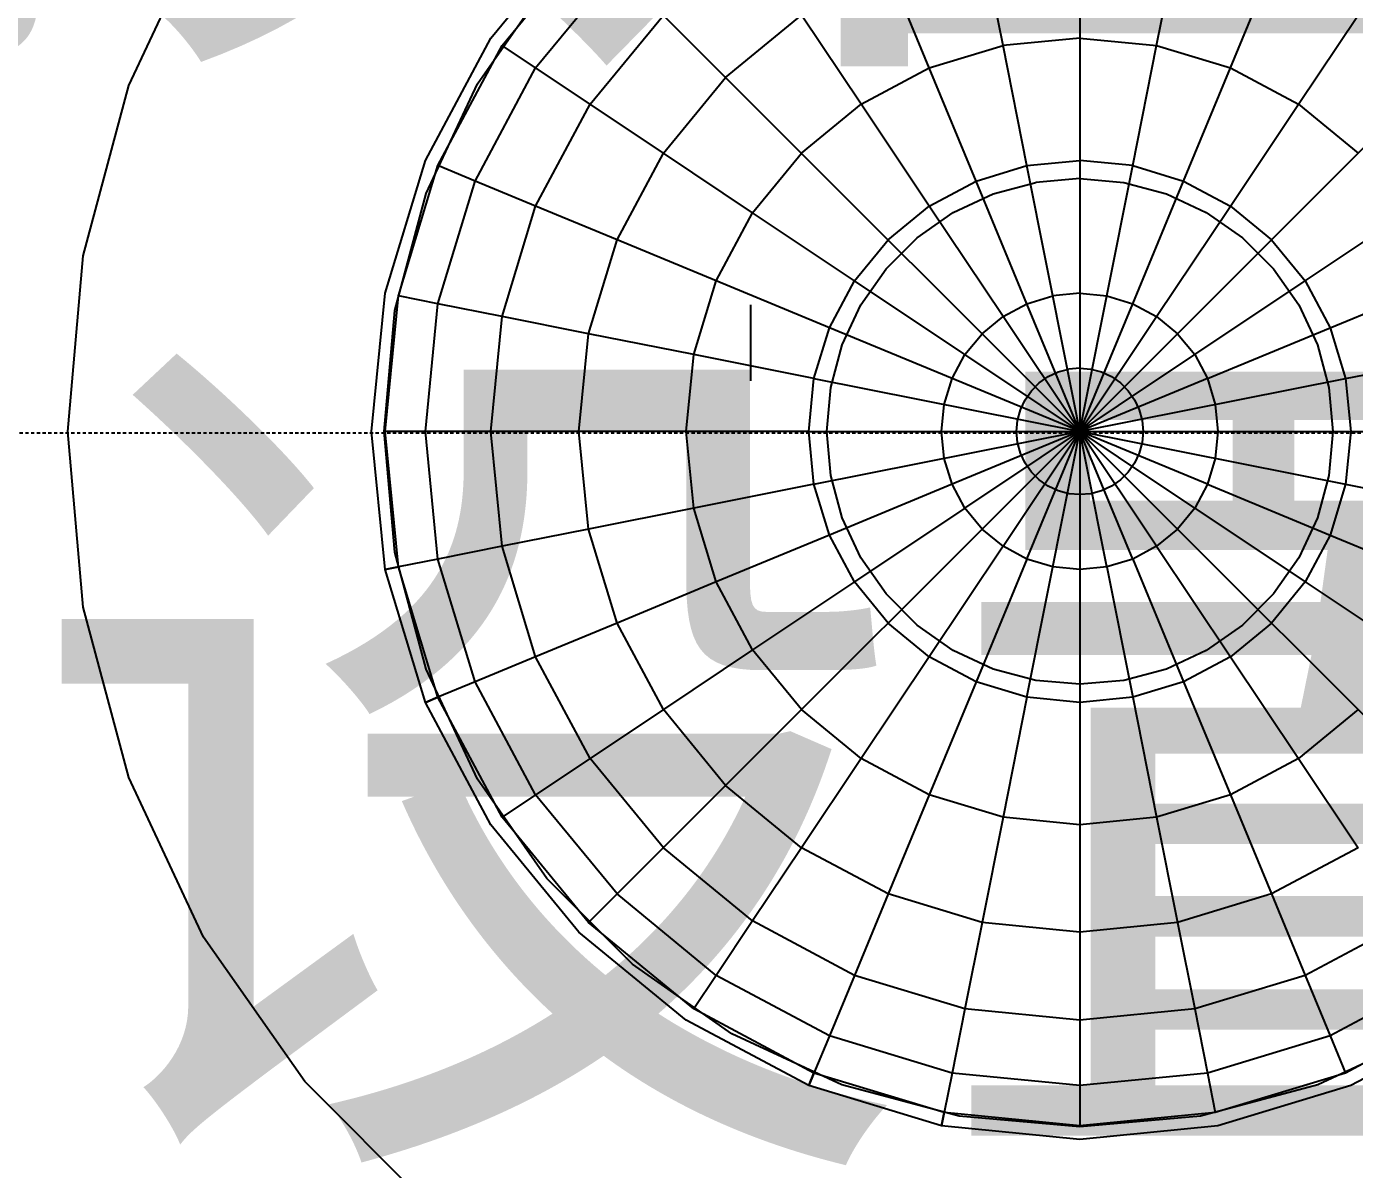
# Model space of a CAD drawing. Extents: x 11992 to 29481, y -6727 to 6811.
# Drawn here: x 14658 to 14710.5, y 3801.4 to 3846.6 of the extents above; entities that cross this region are included whole.
import ezdxf

# ---------------------------------------------------------------- set-up
doc = ezdxf.new("R2010")
doc.units = 0
doc.header["$MEASUREMENT"] = 0
doc.linetypes.add('DASHED', pattern=[19.05, 12.7, -6.35])
doc.layers.get('0').update_dxf_attribs({"color": 8, "linetype": 'CONTINUOUS'})
for name, color, linetype in [('DQ-BEAM-DASH', 8, 'DASHED'), ('zoylight 0装饰灯', 6, 'CONTINUOUS'), ('zoylight 5回路', 4, 'CONTINUOUS')]:
    doc.layers.add(name, color=color, linetype=linetype)
doc.styles.get("Standard").update_dxf_attribs({"font": 'arial.ttf'})

# ---------------------------------------------------------------- blocks, each defined once
blk = doc.blocks.new('MB-B')
at = {"layer": 'DQ-BEAM-DASH', "ltscale": 0.01}
blk.add_line((-15700, 8200), (-11400, 8200), dxfattribs=at)

msp = doc.modelspace()

# ---------------------------------------------------------------- linework, layer by layer
for p, q in [((14662.031, 3844.279, -98.926), (14664.978, 3850.598, -98.926)), ((14662.031, 3844.279, -81.926), (14664.978, 3850.598, -81.926)), ((14676.336, 3846.154, -1612.927), (14679.819, 3850.397, -1612.927)), ((14699.617, 3850.397, -1593.128), (14699.617, 3836.061, -1585.465)), ((14676.784, 3845.856, -1607.465), (14680.199, 3850.017, -1607.465)), ((14676.784, 3845.856, -1618.39), (14680.199, 3850.017, -1618.39)), ((14703.48, 3826.736, -1585.465), (14680.199, 3850.017, -1607.465)), ((14696.583, 3845.856, -1589.646), (14695.755, 3850.017, -1593.128)), ((14702.652, 3845.856, -1589.646), (14703.48, 3850.017, -1593.128)), ((14703.48, 3834.461, -1585.465), (14719.036, 3850.017, -1607.465)), ((14678.108, 3844.97, -1602.212), (14681.325, 3848.891, -1602.212)), ((14693.665, 3844.97, -1589.646), (14692.04, 3848.891, -1593.128)), ((14705.57, 3844.97, -1589.646), (14707.194, 3848.891, -1593.128)), ((14675.803, 3844.348, -260.926), (14678.552, 3848.275, -260.926)), ((14675.803, 3844.348, -98.926), (14678.552, 3848.275, -98.926)), ((14680.26, 3843.533, -1597.371), (14683.155, 3847.061, -1597.371)), ((14685.617, 3844.599, -1593.128), (14688.618, 3847.061, -1593.128)), ((14690.975, 3843.533, -1589.646), (14688.618, 3847.061, -1593.128)), ((14708.26, 3843.533, -1589.646), (14710.617, 3847.061, -1593.128)), ((14673.749, 3841.314, -1612.927), (14676.336, 3846.154, -1612.927)), ((14699.617, 3846.154, -1589.646), (14696.583, 3845.856, -1589.646)), ((14699.617, 3846.154, -1589.646), (14702.652, 3845.856, -1589.646)), ((14674.246, 3841.108, -1618.39), (14676.784, 3845.856, -1618.39)), ((14674.246, 3841.108, -1607.465), (14676.784, 3845.856, -1607.465)), ((14678.108, 3844.97, -1602.212), (14676.784, 3845.856, -1607.465)), ((14676.784, 3845.856, -1607.465), (14676.784, 3845.856, -1618.39)), ((14693.665, 3844.97, -1589.646), (14696.583, 3845.856, -1589.646)), ((14697.527, 3841.108, -1587.058), (14696.583, 3845.856, -1589.646)), ((14701.708, 3841.108, -1587.058), (14702.652, 3845.856, -1589.646)), ((14702.652, 3845.856, -1589.646), (14705.57, 3844.97, -1589.646)), ((14675.718, 3840.498, -1602.212), (14678.108, 3844.97, -1602.212)), ((14680.26, 3843.533, -1597.371), (14678.108, 3844.97, -1602.212)), ((14683.155, 3841.598, -1593.128), (14685.617, 3844.599, -1593.128)), ((14690.975, 3843.533, -1589.646), (14693.665, 3844.97, -1589.646)), ((14695.517, 3840.498, -1587.058), (14693.665, 3844.97, -1589.646)), ((14703.718, 3840.498, -1587.058), (14705.57, 3844.97, -1589.646)), ((14705.57, 3844.97, -1589.646), (14708.26, 3843.533, -1589.646)), ((14660.226, 3837.544, -98.926), (14662.031, 3844.279, -98.926)), ((14660.226, 3837.544, -81.926), (14662.031, 3844.279, -81.926)), ((14662.031, 3844.279, -98.926), (14662.031, 3844.279, -81.926)), ((14673.777, 3840.004, -260.926), (14675.803, 3844.348, -260.926)), ((14673.777, 3840.004, -98.926), (14675.803, 3844.348, -98.926)), ((14675.803, 3844.348, -260.926), (14675.803, 3844.348, -98.926)), ((14678.108, 3839.508, -1597.371), (14680.26, 3843.533, -1597.371)), ((14683.155, 3841.598, -1593.128), (14680.26, 3843.533, -1597.371)), ((14688.618, 3841.598, -1589.646), (14690.975, 3843.533, -1589.646)), ((14693.665, 3839.508, -1587.058), (14690.975, 3843.533, -1589.646)), ((14705.57, 3839.508, -1587.058), (14708.26, 3843.533, -1589.646)), ((14708.26, 3843.533, -1589.646), (14710.617, 3841.598, -1589.646)), ((14681.325, 3838.176, -1593.128), (14683.155, 3841.598, -1593.128)), ((14686.683, 3839.241, -1589.646), (14683.155, 3841.598, -1593.128)), ((14686.683, 3839.241, -1589.646), (14688.618, 3841.598, -1589.646)), ((14672.155, 3836.061, -1612.927), (14673.749, 3841.314, -1612.927)), ((14672.683, 3835.956, -1607.465), (14674.246, 3841.108, -1607.465)), ((14672.683, 3835.956, -1618.39), (14674.246, 3841.108, -1618.39)), ((14675.718, 3840.498, -1602.212), (14674.246, 3841.108, -1607.465)), ((14674.246, 3841.108, -1607.465), (14674.246, 3841.108, -1618.39)), ((14695.517, 3840.498, -1587.058), (14697.527, 3841.108, -1587.058)), ((14697.527, 3841.108, -1587.058), (14699.617, 3841.314, -1587.058)), ((14700.683, 3825.241, -1585.465), (14697.527, 3841.108, -1587.058)), ((14701.708, 3841.108, -1587.058), (14699.617, 3841.314, -1587.058)), ((14700.683, 3835.956, -1585.465), (14701.708, 3841.108, -1587.058)), ((14701.708, 3841.108, -1587.058), (14703.718, 3840.498, -1587.058)), ((14674.246, 3835.645, -1602.212), (14675.718, 3840.498, -1602.212)), ((14678.108, 3839.508, -1597.371), (14675.718, 3840.498, -1602.212)), ((14693.665, 3839.508, -1587.058), (14695.517, 3840.498, -1587.058)), ((14697.527, 3835.645, -1585.465), (14695.517, 3840.498, -1587.058)), ((14696.198, 3839.995, -292.926), (14697.882, 3840.446, -292.926)), ((14696.198, 3839.995, -260.926), (14697.882, 3840.446, -260.926)), ((14699.618, 3840.598, -292.926), (14697.882, 3840.446, -292.926)), ((14699.618, 3840.598, -260.926), (14697.882, 3840.446, -260.926)), ((14697.882, 3840.446, -292.926), (14697.882, 3840.446, -260.926)), ((14699.618, 3840.598, -292.926), (14701.355, 3840.446, -292.926)), ((14699.618, 3840.598, -260.926), (14701.355, 3840.446, -260.926)), ((14699.618, 3840.598, -292.926), (14699.618, 3840.598, -260.926)), ((14701.355, 3840.446, -292.926), (14701.355, 3840.446, -260.926)), ((14701.355, 3840.446, -292.926), (14703.039, 3839.995, -292.926)), ((14701.355, 3840.446, -260.926), (14703.039, 3839.995, -260.926)), ((14701.708, 3835.645, -1585.465), (14703.718, 3840.498, -1587.058)), ((14703.718, 3840.498, -1587.058), (14705.57, 3839.508, -1587.058)), ((14672.536, 3835.374, -260.926), (14673.777, 3840.004, -260.926)), ((14672.536, 3835.374, -98.926), (14673.777, 3840.004, -98.926)), ((14673.777, 3840.004, -260.926), (14673.777, 3840.004, -98.926)), ((14694.618, 3839.258, -292.926), (14696.198, 3839.995, -292.926)), ((14694.618, 3839.258, -260.926), (14696.198, 3839.995, -260.926)), ((14696.198, 3839.995, -292.926), (14696.198, 3839.995, -260.926)), ((14703.039, 3839.995, -292.926), (14703.039, 3839.995, -260.926)), ((14703.039, 3839.995, -292.926), (14704.618, 3839.258, -292.926)), ((14703.039, 3839.995, -260.926), (14704.618, 3839.258, -260.926)), ((14676.784, 3835.14, -1597.371), (14678.108, 3839.508, -1597.371)), ((14681.325, 3838.176, -1593.128), (14678.108, 3839.508, -1597.371)), ((14692.04, 3838.176, -1587.058), (14693.665, 3839.508, -1587.058)), ((14696.583, 3835.14, -1585.465), (14693.665, 3839.508, -1587.058)), ((14702.652, 3835.14, -1585.465), (14705.57, 3839.508, -1587.058)), ((14705.57, 3839.508, -1587.058), (14707.194, 3838.176, -1587.058)), ((14685.246, 3836.551, -1589.646), (14686.683, 3839.241, -1589.646)), ((14690.708, 3836.551, -1587.058), (14686.683, 3839.241, -1589.646)), ((14693.191, 3838.259, -292.926), (14694.618, 3839.258, -292.926)), ((14693.191, 3838.259, -260.926), (14694.618, 3839.258, -260.926)), ((14694.618, 3839.258, -292.926), (14694.618, 3839.258, -260.926)), ((14704.618, 3839.258, -292.926), (14704.618, 3839.258, -260.926)), ((14704.618, 3839.258, -292.926), (14706.046, 3838.259, -292.926)), ((14704.618, 3839.258, -260.926), (14706.046, 3838.259, -260.926)), ((14708.527, 3836.551, -1587.058), (14712.552, 3839.241, -1589.646)), ((14691.958, 3837.026, -292.926), (14693.191, 3838.259, -292.926)), ((14691.958, 3837.026, -260.926), (14693.191, 3838.259, -260.926)), ((14693.191, 3838.259, -292.926), (14693.191, 3838.259, -260.926)), ((14706.046, 3838.259, -292.926), (14706.046, 3838.259, -260.926)), ((14706.046, 3838.259, -292.926), (14707.279, 3837.026, -292.926)), ((14706.046, 3838.259, -260.926), (14707.279, 3837.026, -260.926)), ((14680.199, 3834.461, -1593.128), (14681.325, 3838.176, -1593.128)), ((14685.246, 3836.551, -1589.646), (14681.325, 3838.176, -1593.128)), ((14690.708, 3836.551, -1587.058), (14692.04, 3838.176, -1587.058)), ((14707.194, 3838.176, -1587.058), (14708.527, 3836.551, -1587.058)), ((14659.618, 3830.598, -98.926), (14660.226, 3837.544, -98.926)), ((14659.618, 3830.598, -81.926), (14660.226, 3837.544, -81.926)), ((14660.226, 3837.544, -98.926), (14660.226, 3837.544, -81.926)), ((14690.958, 3835.598, -292.926), (14691.958, 3837.026, -292.926)), ((14690.958, 3835.598, -260.926), (14691.958, 3837.026, -260.926)), ((14691.958, 3837.026, -292.926), (14691.958, 3837.026, -260.926)), ((14707.279, 3837.026, -292.926), (14707.279, 3837.026, -260.926)), ((14707.279, 3837.026, -292.926), (14708.279, 3835.598, -292.926)), ((14707.279, 3837.026, -260.926), (14708.279, 3835.598, -260.926)), ((14684.361, 3833.633, -1589.646), (14685.246, 3836.551, -1589.646)), ((14689.718, 3834.699, -1587.058), (14685.246, 3836.551, -1589.646)), ((14689.718, 3834.699, -1587.058), (14690.708, 3836.551, -1587.058)), ((14695.076, 3833.633, -1585.465), (14690.708, 3836.551, -1587.058)), ((14704.159, 3833.633, -1585.465), (14708.527, 3836.551, -1587.058)), ((14708.527, 3836.551, -1587.058), (14709.517, 3834.699, -1587.058)), ((14709.517, 3834.699, -1587.058), (14713.989, 3836.551, -1589.646)), ((14671.618, 3830.599, -1612.927), (14672.155, 3836.061, -1612.927)), ((14672.155, 3830.599, -1618.39), (14672.683, 3835.956, -1618.39)), ((14672.155, 3830.599, -1607.465), (14672.683, 3835.956, -1607.465)), ((14674.246, 3835.645, -1602.212), (14672.683, 3835.956, -1607.465)), ((14672.683, 3835.956, -1607.465), (14672.683, 3835.956, -1618.39)), ((14673.749, 3830.599, -1602.212), (14674.246, 3835.645, -1602.212)), ((14676.784, 3835.14, -1597.371), (14674.246, 3835.645, -1602.212)), ((14696.583, 3835.14, -1585.465), (14697.527, 3835.645, -1585.465)), ((14697.527, 3835.645, -1585.465), (14698.552, 3835.956, -1585.465)), ((14697.527, 3820.09, -1587.058), (14700.683, 3835.956, -1585.465)), ((14697.527, 3825.552, -1585.465), (14701.708, 3835.645, -1585.465)), ((14701.708, 3825.552, -1585.465), (14697.527, 3835.645, -1585.465)), ((14699.617, 3836.061, -1585.465), (14698.552, 3835.956, -1585.465)), ((14699.617, 3836.061, -1585.465), (14700.683, 3835.956, -1585.465)), ((14699.617, 3836.061, -1585.465), (14699.617, 3803.137, -1607.465)), ((14700.683, 3835.956, -1585.465), (14701.708, 3835.645, -1585.465)), ((14701.708, 3835.645, -1585.465), (14702.652, 3835.14, -1585.465)), ((14672.118, 3830.598, -260.926), (14672.536, 3835.374, -260.926)), ((14672.118, 3830.598, -98.926), (14672.536, 3835.374, -98.926)), ((14672.536, 3835.374, -260.926), (14672.536, 3835.374, -98.926)), ((14676.336, 3830.599, -1597.371), (14676.784, 3835.14, -1597.371)), ((14680.199, 3834.461, -1593.128), (14676.784, 3835.14, -1597.371)), ((14686.618, 3832.598, -1504.927), (14686.618, 3835.598, -1504.927)), ((14686.618, 3832.598, -404.926), (14686.618, 3835.598, -404.926)), ((14686.618, 3835.598, -1504.927), (14686.618, 3835.598, -404.926)), ((14690.221, 3834.018, -292.926), (14690.958, 3835.598, -292.926)), ((14690.221, 3834.018, -260.926), (14690.958, 3835.598, -260.926)), ((14690.958, 3835.598, -292.926), (14690.958, 3835.598, -260.926)), ((14695.755, 3834.461, -1585.465), (14696.583, 3835.14, -1585.465)), ((14696.583, 3826.057, -1585.465), (14702.652, 3835.14, -1585.465)), ((14702.652, 3826.057, -1585.465), (14696.583, 3835.14, -1585.465)), ((14702.652, 3835.14, -1585.465), (14703.48, 3834.461, -1585.465)), ((14708.279, 3835.598, -292.926), (14708.279, 3835.598, -260.926)), ((14708.279, 3835.598, -292.926), (14709.015, 3834.018, -292.926)), ((14708.279, 3835.598, -260.926), (14709.015, 3834.018, -260.926)), ((14689.108, 3832.689, -1587.058), (14689.718, 3834.699, -1587.058)), ((14694.571, 3832.689, -1585.465), (14689.718, 3834.699, -1587.058)), ((14704.664, 3832.689, -1585.465), (14709.517, 3834.699, -1587.058)), ((14709.517, 3834.699, -1587.058), (14710.126, 3832.689, -1587.058)), ((14679.819, 3830.599, -1593.128), (14680.199, 3834.461, -1593.128)), ((14703.48, 3834.461, -1585.465), (14680.199, 3811.18, -1607.465)), ((14684.361, 3833.633, -1589.646), (14680.199, 3834.461, -1593.128)), ((14695.076, 3833.633, -1585.465), (14695.755, 3834.461, -1585.465)), ((14703.48, 3834.461, -1585.465), (14704.159, 3833.633, -1585.465)), ((14684.062, 3830.599, -1589.646), (14684.361, 3833.633, -1589.646)), ((14689.108, 3832.689, -1587.058), (14684.361, 3833.633, -1589.646)), ((14689.77, 3832.335, -292.926), (14690.221, 3834.018, -292.926)), ((14689.77, 3832.335, -260.926), (14690.221, 3834.018, -260.926)), ((14690.221, 3834.018, -292.926), (14690.221, 3834.018, -260.926)), ((14694.571, 3832.689, -1585.465), (14695.076, 3833.633, -1585.465)), ((14695.076, 3827.564, -1585.465), (14704.159, 3833.633, -1585.465)), ((14704.159, 3827.564, -1585.465), (14695.076, 3833.633, -1585.465)), ((14704.159, 3833.633, -1585.465), (14704.664, 3832.689, -1585.465)), ((14709.015, 3834.018, -292.926), (14709.015, 3834.018, -260.926)), ((14709.015, 3834.018, -292.926), (14709.466, 3832.335, -292.926)), ((14709.015, 3834.018, -260.926), (14709.466, 3832.335, -260.926)), ((14710.126, 3832.689, -1587.058), (14714.874, 3833.633, -1589.646)), ((14698.763, 3832.948, -424.926), (14699.184, 3833.06, -424.926)), ((14698.763, 3832.948, -292.926), (14699.184, 3833.06, -292.926)), ((14698.763, 3832.948, -1584.927), (14699.184, 3833.06, -1584.927)), ((14698.763, 3832.948, -1482.927), (14699.184, 3833.06, -1482.927)), ((14699.618, 3833.098, -424.926), (14699.184, 3833.06, -424.926)), ((14699.618, 3833.098, -292.926), (14699.184, 3833.06, -292.926)), ((14699.618, 3833.098, -1584.927), (14699.184, 3833.06, -1584.927)), ((14699.618, 3833.098, -1482.927), (14699.184, 3833.06, -1482.927)), ((14699.184, 3833.06, -424.926), (14699.184, 3833.06, -292.926)), ((14699.184, 3833.06, -1584.927), (14699.184, 3833.06, -1482.927)), ((14699.618, 3833.098, -424.926), (14700.052, 3833.06, -424.926)), ((14699.618, 3833.098, -292.926), (14700.052, 3833.06, -292.926)), ((14699.618, 3833.098, -424.926), (14699.618, 3833.098, -292.926)), ((14699.618, 3833.098, -1584.927), (14700.052, 3833.06, -1584.927)), ((14699.618, 3833.098, -1482.927), (14700.052, 3833.06, -1482.927)), ((14699.618, 3833.098, -1584.927), (14699.618, 3833.098, -1482.927)), ((14700.052, 3833.06, -424.926), (14700.052, 3833.06, -292.926)), ((14700.052, 3833.06, -424.926), (14700.473, 3832.948, -424.926)), ((14700.052, 3833.06, -292.926), (14700.473, 3832.948, -292.926)), ((14700.052, 3833.06, -1584.927), (14700.052, 3833.06, -1482.927)), ((14700.052, 3833.06, -1584.927), (14700.473, 3832.948, -1584.927)), ((14700.052, 3833.06, -1482.927), (14700.473, 3832.948, -1482.927)), ((14686.618, 3832.598, -1504.927), (14686.618, 3832.598, -404.926)), ((14688.902, 3830.599, -1587.058), (14689.108, 3832.689, -1587.058)), ((14689.108, 3828.508, -1587.058), (14710.126, 3832.689, -1587.058)), ((14689.108, 3832.689, -1587.058), (14710.126, 3828.508, -1587.058)), ((14694.26, 3831.664, -1585.465), (14694.571, 3832.689, -1585.465)), ((14704.664, 3832.689, -1585.465), (14694.571, 3828.508, -1585.465)), ((14704.664, 3828.508, -1585.465), (14694.571, 3832.689, -1585.465)), ((14697.703, 3832.205, -424.926), (14698.011, 3832.513, -424.926)), ((14697.703, 3832.205, -292.926), (14698.011, 3832.513, -292.926)), ((14697.703, 3832.205, -1584.927), (14698.011, 3832.513, -1584.927)), ((14697.703, 3832.205, -1482.927), (14698.011, 3832.513, -1482.927)), ((14698.011, 3832.513, -424.926), (14698.369, 3832.763, -424.926)), ((14698.011, 3832.513, -292.926), (14698.369, 3832.763, -292.926)), ((14698.011, 3832.513, -1584.927), (14698.369, 3832.763, -1584.927)), ((14698.011, 3832.513, -1482.927), (14698.369, 3832.763, -1482.927)), ((14698.011, 3832.513, -424.926), (14698.011, 3832.513, -292.926)), ((14698.011, 3832.513, -1584.927), (14698.011, 3832.513, -1482.927)), ((14698.369, 3832.763, -424.926), (14698.763, 3832.948, -424.926)), ((14698.369, 3832.763, -292.926), (14698.763, 3832.948, -292.926)), ((14698.369, 3832.763, -1584.927), (14698.763, 3832.948, -1584.927)), ((14698.369, 3832.763, -1482.927), (14698.763, 3832.948, -1482.927)), ((14698.369, 3832.763, -424.926), (14698.369, 3832.763, -292.926)), ((14698.369, 3832.763, -1584.927), (14698.369, 3832.763, -1482.927)), ((14698.763, 3832.948, -424.926), (14698.763, 3832.948, -292.926)), ((14698.763, 3832.948, -1584.927), (14698.763, 3832.948, -1482.927)), ((14700.473, 3832.948, -424.926), (14700.473, 3832.948, -292.926)), ((14700.473, 3832.948, -424.926), (14700.868, 3832.763, -424.926)), ((14700.473, 3832.948, -292.926), (14700.868, 3832.763, -292.926)), ((14700.473, 3832.948, -1584.927), (14700.473, 3832.948, -1482.927)), ((14700.473, 3832.948, -1584.927), (14700.868, 3832.763, -1584.927)), ((14700.473, 3832.948, -1482.927), (14700.868, 3832.763, -1482.927)), ((14700.868, 3832.763, -424.926), (14700.868, 3832.763, -292.926)), ((14700.868, 3832.763, -424.926), (14701.225, 3832.513, -424.926)), ((14700.868, 3832.763, -292.926), (14701.225, 3832.513, -292.926)), ((14700.868, 3832.763, -1584.927), (14700.868, 3832.763, -1482.927)), ((14700.868, 3832.763, -1584.927), (14701.225, 3832.513, -1584.927)), ((14700.868, 3832.763, -1482.927), (14701.225, 3832.513, -1482.927)), ((14701.225, 3832.513, -424.926), (14701.225, 3832.513, -292.926)), ((14701.225, 3832.513, -424.926), (14701.533, 3832.205, -424.926)), ((14701.225, 3832.513, -292.926), (14701.533, 3832.205, -292.926)), ((14701.225, 3832.513, -1584.927), (14701.225, 3832.513, -1482.927)), ((14701.225, 3832.513, -1584.927), (14701.533, 3832.205, -1584.927)), ((14701.225, 3832.513, -1482.927), (14701.533, 3832.205, -1482.927)), ((14704.664, 3832.689, -1585.465), (14704.975, 3831.664, -1585.465)), ((14710.126, 3832.689, -1587.058), (14710.332, 3830.599, -1587.058)), ((14689.618, 3830.598, -292.926), (14689.77, 3832.335, -292.926)), ((14689.618, 3830.598, -260.926), (14689.77, 3832.335, -260.926)), ((14689.77, 3832.335, -292.926), (14689.77, 3832.335, -260.926)), ((14697.454, 3831.848, -424.926), (14697.703, 3832.205, -424.926)), ((14697.454, 3831.848, -292.926), (14697.703, 3832.205, -292.926)), ((14697.454, 3831.848, -1584.927), (14697.703, 3832.205, -1584.927)), ((14697.454, 3831.848, -1482.927), (14697.703, 3832.205, -1482.927)), ((14697.703, 3832.205, -424.926), (14697.703, 3832.205, -292.926)), ((14697.703, 3832.205, -1584.927), (14697.703, 3832.205, -1482.927)), ((14701.533, 3832.205, -424.926), (14701.533, 3832.205, -292.926)), ((14701.533, 3832.205, -424.926), (14701.783, 3831.848, -424.926)), ((14701.533, 3832.205, -292.926), (14701.783, 3831.848, -292.926)), ((14701.533, 3832.205, -1584.927), (14701.533, 3832.205, -1482.927)), ((14701.533, 3832.205, -1584.927), (14701.783, 3831.848, -1584.927)), ((14701.533, 3832.205, -1482.927), (14701.783, 3831.848, -1482.927)), ((14709.466, 3832.335, -292.926), (14709.466, 3832.335, -260.926)), ((14709.466, 3832.335, -292.926), (14709.619, 3830.598, -292.926)), ((14709.466, 3832.335, -260.926), (14709.619, 3830.598, -260.926)), ((14694.155, 3830.599, -1585.465), (14694.26, 3831.664, -1585.465)), ((14697.156, 3831.032, -424.926), (14697.269, 3831.453, -424.926)), ((14697.156, 3831.032, -292.926), (14697.269, 3831.453, -292.926)), ((14697.156, 3831.032, -1584.927), (14697.269, 3831.453, -1584.927)), ((14697.156, 3831.032, -1482.927), (14697.269, 3831.453, -1482.927)), ((14697.269, 3831.453, -424.926), (14697.454, 3831.848, -424.926)), ((14697.269, 3831.453, -292.926), (14697.454, 3831.848, -292.926)), ((14697.269, 3831.453, -1584.927), (14697.454, 3831.848, -1584.927)), ((14697.269, 3831.453, -1482.927), (14697.454, 3831.848, -1482.927)), ((14697.269, 3831.453, -424.926), (14697.269, 3831.453, -292.926)), ((14697.269, 3831.453, -1584.927), (14697.269, 3831.453, -1482.927)), ((14697.454, 3831.848, -424.926), (14697.454, 3831.848, -292.926)), ((14697.454, 3831.848, -1584.927), (14697.454, 3831.848, -1482.927)), ((14701.783, 3831.848, -424.926), (14701.783, 3831.848, -292.926)), ((14701.783, 3831.848, -424.926), (14701.968, 3831.453, -424.926)), ((14701.783, 3831.848, -292.926), (14701.968, 3831.453, -292.926)), ((14701.783, 3831.848, -1584.927), (14701.783, 3831.848, -1482.927)), ((14701.783, 3831.848, -1584.927), (14701.968, 3831.453, -1584.927)), ((14701.783, 3831.848, -1482.927), (14701.968, 3831.453, -1482.927)), ((14701.968, 3831.453, -424.926), (14701.968, 3831.453, -292.926)), ((14701.968, 3831.453, -424.926), (14702.08, 3831.032, -424.926)), ((14701.968, 3831.453, -292.926), (14702.08, 3831.032, -292.926)), ((14701.968, 3831.453, -1584.927), (14701.968, 3831.453, -1482.927)), ((14701.968, 3831.453, -1584.927), (14702.08, 3831.032, -1584.927)), ((14701.968, 3831.453, -1482.927), (14702.08, 3831.032, -1482.927)), ((14704.975, 3831.664, -1585.465), (14705.08, 3830.599, -1585.465)), ((14697.118, 3830.598, -424.926), (14697.156, 3831.032, -424.926)), ((14697.118, 3830.598, -292.926), (14697.156, 3831.032, -292.926)), ((14697.118, 3830.598, -1584.927), (14697.156, 3831.032, -1584.927)), ((14697.118, 3830.598, -1482.927), (14697.156, 3831.032, -1482.927)), ((14697.156, 3831.032, -424.926), (14697.156, 3831.032, -292.926)), ((14697.156, 3831.032, -1584.927), (14697.156, 3831.032, -1482.927)), ((14702.08, 3831.032, -424.926), (14702.08, 3831.032, -292.926)), ((14702.08, 3831.032, -424.926), (14702.118, 3830.598, -424.926)), ((14702.08, 3831.032, -292.926), (14702.118, 3830.598, -292.926)), ((14702.08, 3831.032, -1584.927), (14702.08, 3831.032, -1482.927)), ((14702.08, 3831.032, -1584.927), (14702.118, 3830.598, -1584.927)), ((14702.08, 3831.032, -1482.927), (14702.118, 3830.598, -1482.927)), ((14660.226, 3823.652, -98.926), (14659.618, 3830.598, -98.926)), ((14660.226, 3823.652, -81.926), (14659.618, 3830.598, -81.926)), ((14659.618, 3830.598, -98.926), (14659.618, 3830.598, -81.926)), ((14672.155, 3825.136, -1612.927), (14671.618, 3830.599, -1612.927)), ((14672.536, 3825.823, -260.926), (14672.118, 3830.598, -260.926)), ((14672.536, 3825.823, -98.926), (14672.118, 3830.598, -98.926)), ((14672.118, 3830.598, -260.926), (14672.118, 3830.598, -98.926)), ((14688.902, 3830.599, -1587.058), (14672.155, 3830.599, -1618.39)), ((14672.683, 3825.241, -1607.465), (14672.155, 3830.599, -1607.465)), ((14672.683, 3825.241, -1618.39), (14672.155, 3830.599, -1618.39)), ((14674.246, 3825.552, -1602.212), (14673.749, 3830.599, -1602.212)), ((14676.784, 3826.057, -1597.371), (14676.336, 3830.599, -1597.371)), ((14680.199, 3826.736, -1593.128), (14679.819, 3830.599, -1593.128)), ((14684.361, 3827.564, -1589.646), (14684.062, 3830.599, -1589.646)), ((14688.902, 3830.599, -1587.058), (14727.079, 3830.599, -1618.39)), ((14689.108, 3828.508, -1587.058), (14688.902, 3830.599, -1587.058)), ((14689.77, 3828.861, -292.926), (14689.618, 3830.598, -292.926)), ((14689.77, 3828.861, -260.926), (14689.618, 3830.598, -260.926)), ((14689.618, 3830.598, -292.926), (14689.618, 3830.598, -260.926)), ((14694.26, 3829.533, -1585.465), (14694.155, 3830.599, -1585.465)), ((14697.156, 3830.164, -424.926), (14697.118, 3830.598, -424.926)), ((14697.156, 3830.164, -292.926), (14697.118, 3830.598, -292.926)), ((14697.118, 3830.598, -424.926), (14697.118, 3830.598, -292.926)), ((14697.156, 3830.164, -1584.927), (14697.118, 3830.598, -1584.927)), ((14697.156, 3830.164, -1482.927), (14697.118, 3830.598, -1482.927)), ((14697.118, 3830.598, -1584.927), (14697.118, 3830.598, -1482.927)), ((14702.118, 3830.598, -424.926), (14702.08, 3830.164, -424.926)), ((14702.118, 3830.598, -292.926), (14702.08, 3830.164, -292.926)), ((14702.118, 3830.598, -1584.927), (14702.08, 3830.164, -1584.927)), ((14702.118, 3830.598, -1482.927), (14702.08, 3830.164, -1482.927)), ((14702.118, 3830.598, -424.926), (14702.118, 3830.598, -292.926)), ((14702.118, 3830.598, -1584.927), (14702.118, 3830.598, -1482.927)), ((14705.08, 3830.599, -1585.465), (14704.975, 3829.533, -1585.465)), ((14709.619, 3830.598, -292.926), (14709.466, 3828.861, -292.926)), ((14709.619, 3830.598, -260.926), (14709.466, 3828.861, -260.926)), ((14709.619, 3830.598, -292.926), (14709.619, 3830.598, -260.926)), ((14710.332, 3830.599, -1587.058), (14710.126, 3828.508, -1587.058)), ((14697.269, 3829.743, -424.926), (14697.156, 3830.164, -424.926)), ((14697.269, 3829.743, -292.926), (14697.156, 3830.164, -292.926)), ((14697.156, 3830.164, -424.926), (14697.156, 3830.164, -292.926)), ((14697.269, 3829.743, -1584.927), (14697.156, 3830.164, -1584.927)), ((14697.269, 3829.743, -1482.927), (14697.156, 3830.164, -1482.927)), ((14697.156, 3830.164, -1584.927), (14697.156, 3830.164, -1482.927)), ((14702.08, 3830.164, -424.926), (14701.968, 3829.743, -424.926)), ((14702.08, 3830.164, -292.926), (14701.968, 3829.743, -292.926)), ((14702.08, 3830.164, -1584.927), (14701.968, 3829.743, -1584.927)), ((14702.08, 3830.164, -1482.927), (14701.968, 3829.743, -1482.927)), ((14702.08, 3830.164, -424.926), (14702.08, 3830.164, -292.926)), ((14702.08, 3830.164, -1584.927), (14702.08, 3830.164, -1482.927)), ((14694.571, 3828.508, -1585.465), (14694.26, 3829.533, -1585.465)), ((14697.454, 3829.348, -424.926), (14697.269, 3829.743, -424.926)), ((14697.454, 3829.348, -292.926), (14697.269, 3829.743, -292.926)), ((14697.269, 3829.743, -424.926), (14697.269, 3829.743, -292.926)), ((14697.454, 3829.348, -1584.927), (14697.269, 3829.743, -1584.927)), ((14697.454, 3829.348, -1482.927), (14697.269, 3829.743, -1482.927)), ((14697.269, 3829.743, -1584.927), (14697.269, 3829.743, -1482.927)), ((14697.703, 3828.991, -424.926), (14697.454, 3829.348, -424.926)), ((14697.703, 3828.991, -292.926), (14697.454, 3829.348, -292.926)), ((14697.454, 3829.348, -424.926), (14697.454, 3829.348, -292.926)), ((14697.703, 3828.991, -1584.927), (14697.454, 3829.348, -1584.927)), ((14697.703, 3828.991, -1482.927), (14697.454, 3829.348, -1482.927)), ((14697.454, 3829.348, -1584.927), (14697.454, 3829.348, -1482.927)), ((14701.783, 3829.348, -424.926), (14701.533, 3828.991, -424.926)), ((14701.783, 3829.348, -292.926), (14701.533, 3828.991, -292.926)), ((14701.783, 3829.348, -1584.927), (14701.533, 3828.991, -1584.927)), ((14701.783, 3829.348, -1482.927), (14701.533, 3828.991, -1482.927)), ((14701.968, 3829.743, -424.926), (14701.783, 3829.348, -424.926)), ((14701.968, 3829.743, -292.926), (14701.783, 3829.348, -292.926)), ((14701.968, 3829.743, -1584.927), (14701.783, 3829.348, -1584.927)), ((14701.968, 3829.743, -1482.927), (14701.783, 3829.348, -1482.927)), ((14701.783, 3829.348, -424.926), (14701.783, 3829.348, -292.926)), ((14701.783, 3829.348, -1584.927), (14701.783, 3829.348, -1482.927)), ((14701.968, 3829.743, -424.926), (14701.968, 3829.743, -292.926)), ((14701.968, 3829.743, -1584.927), (14701.968, 3829.743, -1482.927)), ((14704.975, 3829.533, -1585.465), (14704.664, 3828.508, -1585.465)), ((14690.221, 3827.178, -292.926), (14689.77, 3828.861, -292.926)), ((14690.221, 3827.178, -260.926), (14689.77, 3828.861, -260.926)), ((14689.77, 3828.861, -292.926), (14689.77, 3828.861, -260.926)), ((14698.011, 3828.683, -424.926), (14697.703, 3828.991, -424.926)), ((14698.011, 3828.683, -292.926), (14697.703, 3828.991, -292.926)), ((14697.703, 3828.991, -424.926), (14697.703, 3828.991, -292.926)), ((14698.011, 3828.683, -1584.927), (14697.703, 3828.991, -1584.927)), ((14698.011, 3828.683, -1482.927), (14697.703, 3828.991, -1482.927)), ((14697.703, 3828.991, -1584.927), (14697.703, 3828.991, -1482.927)), ((14701.533, 3828.991, -424.926), (14701.225, 3828.683, -424.926)), ((14701.533, 3828.991, -292.926), (14701.225, 3828.683, -292.926)), ((14701.533, 3828.991, -1584.927), (14701.225, 3828.683, -1584.927)), ((14701.533, 3828.991, -1482.927), (14701.225, 3828.683, -1482.927)), ((14701.533, 3828.991, -424.926), (14701.533, 3828.991, -292.926)), ((14701.533, 3828.991, -1584.927), (14701.533, 3828.991, -1482.927)), ((14709.466, 3828.861, -292.926), (14709.015, 3827.178, -292.926)), ((14709.466, 3828.861, -260.926), (14709.015, 3827.178, -260.926)), ((14709.466, 3828.861, -292.926), (14709.466, 3828.861, -260.926)), ((14689.108, 3828.508, -1587.058), (14684.361, 3827.564, -1589.646)), ((14689.718, 3826.498, -1587.058), (14689.108, 3828.508, -1587.058)), ((14694.571, 3828.508, -1585.465), (14689.718, 3826.498, -1587.058)), ((14695.076, 3827.564, -1585.465), (14694.571, 3828.508, -1585.465)), ((14698.369, 3828.433, -424.926), (14698.011, 3828.683, -424.926)), ((14698.369, 3828.433, -292.926), (14698.011, 3828.683, -292.926)), ((14698.011, 3828.683, -424.926), (14698.011, 3828.683, -292.926)), ((14698.369, 3828.433, -1584.927), (14698.011, 3828.683, -1584.927)), ((14698.369, 3828.433, -1482.927), (14698.011, 3828.683, -1482.927)), ((14698.011, 3828.683, -1584.927), (14698.011, 3828.683, -1482.927)), ((14698.763, 3828.249, -424.926), (14698.369, 3828.433, -424.926)), ((14698.763, 3828.249, -292.926), (14698.369, 3828.433, -292.926)), ((14698.369, 3828.433, -424.926), (14698.369, 3828.433, -292.926)), ((14698.763, 3828.249, -1584.927), (14698.369, 3828.433, -1584.927)), ((14698.763, 3828.249, -1482.927), (14698.369, 3828.433, -1482.927)), ((14698.369, 3828.433, -1584.927), (14698.369, 3828.433, -1482.927)), ((14700.868, 3828.433, -424.926), (14700.473, 3828.249, -424.926)), ((14700.868, 3828.433, -292.926), (14700.473, 3828.249, -292.926)), ((14700.868, 3828.433, -1584.927), (14700.473, 3828.249, -1584.927)), ((14700.868, 3828.433, -1482.927), (14700.473, 3828.249, -1482.927)), ((14701.225, 3828.683, -424.926), (14700.868, 3828.433, -424.926)), ((14701.225, 3828.683, -292.926), (14700.868, 3828.433, -292.926)), ((14701.225, 3828.683, -1584.927), (14700.868, 3828.433, -1584.927)), ((14701.225, 3828.683, -1482.927), (14700.868, 3828.433, -1482.927)), ((14700.868, 3828.433, -424.926), (14700.868, 3828.433, -292.926)), ((14700.868, 3828.433, -1584.927), (14700.868, 3828.433, -1482.927)), ((14701.225, 3828.683, -424.926), (14701.225, 3828.683, -292.926)), ((14701.225, 3828.683, -1584.927), (14701.225, 3828.683, -1482.927)), ((14704.664, 3828.508, -1585.465), (14704.159, 3827.564, -1585.465)), ((14704.664, 3828.508, -1585.465), (14709.517, 3826.498, -1587.058)), ((14710.126, 3828.508, -1587.058), (14709.517, 3826.498, -1587.058)), ((14710.126, 3828.508, -1587.058), (14714.874, 3827.564, -1589.646)), ((14699.184, 3828.136, -424.926), (14698.763, 3828.249, -424.926)), ((14699.184, 3828.136, -292.926), (14698.763, 3828.249, -292.926)), ((14698.763, 3828.249, -424.926), (14698.763, 3828.249, -292.926)), ((14699.184, 3828.136, -1584.927), (14698.763, 3828.249, -1584.927)), ((14699.184, 3828.136, -1482.927), (14698.763, 3828.249, -1482.927)), ((14698.763, 3828.249, -1584.927), (14698.763, 3828.249, -1482.927)), ((14699.618, 3828.098, -424.926), (14699.184, 3828.136, -424.926)), ((14699.618, 3828.098, -292.926), (14699.184, 3828.136, -292.926)), ((14699.184, 3828.136, -424.926), (14699.184, 3828.136, -292.926)), ((14699.618, 3828.098, -1584.927), (14699.184, 3828.136, -1584.927)), ((14699.618, 3828.098, -1482.927), (14699.184, 3828.136, -1482.927)), ((14699.184, 3828.136, -1584.927), (14699.184, 3828.136, -1482.927)), ((14700.052, 3828.136, -424.926), (14699.618, 3828.098, -424.926)), ((14700.052, 3828.136, -292.926), (14699.618, 3828.098, -292.926)), ((14700.052, 3828.136, -1584.927), (14699.618, 3828.098, -1584.927)), ((14700.052, 3828.136, -1482.927), (14699.618, 3828.098, -1482.927)), ((14699.618, 3828.098, -424.926), (14699.618, 3828.098, -292.926)), ((14699.618, 3828.098, -1584.927), (14699.618, 3828.098, -1482.927)), ((14700.473, 3828.249, -424.926), (14700.052, 3828.136, -424.926)), ((14700.473, 3828.249, -292.926), (14700.052, 3828.136, -292.926)), ((14700.473, 3828.249, -1584.927), (14700.052, 3828.136, -1584.927)), ((14700.473, 3828.249, -1482.927), (14700.052, 3828.136, -1482.927)), ((14700.052, 3828.136, -424.926), (14700.052, 3828.136, -292.926)), ((14700.052, 3828.136, -1584.927), (14700.052, 3828.136, -1482.927)), ((14700.473, 3828.249, -424.926), (14700.473, 3828.249, -292.926)), ((14700.473, 3828.249, -1584.927), (14700.473, 3828.249, -1482.927)), ((14684.361, 3827.564, -1589.646), (14680.199, 3826.736, -1593.128)), ((14685.246, 3824.646, -1589.646), (14684.361, 3827.564, -1589.646)), ((14695.076, 3827.564, -1585.465), (14690.708, 3824.646, -1587.058)), ((14695.755, 3826.736, -1585.465), (14695.076, 3827.564, -1585.465)), ((14704.159, 3827.564, -1585.465), (14703.48, 3826.736, -1585.465)), ((14704.159, 3827.564, -1585.465), (14708.527, 3824.646, -1587.058)), ((14680.199, 3826.736, -1593.128), (14676.784, 3826.057, -1597.371)), ((14681.325, 3823.022, -1593.128), (14680.199, 3826.736, -1593.128)), ((14690.958, 3825.598, -292.926), (14690.221, 3827.178, -292.926)), ((14690.958, 3825.598, -260.926), (14690.221, 3827.178, -260.926)), ((14690.221, 3827.178, -292.926), (14690.221, 3827.178, -260.926)), ((14696.583, 3826.057, -1585.465), (14695.755, 3826.736, -1585.465)), ((14703.48, 3826.736, -1585.465), (14702.652, 3826.057, -1585.465)), ((14703.48, 3826.736, -1585.465), (14719.036, 3811.18, -1607.465)), ((14709.015, 3827.178, -292.926), (14708.279, 3825.598, -292.926)), ((14709.015, 3827.178, -260.926), (14708.279, 3825.598, -260.926)), ((14709.015, 3827.178, -292.926), (14709.015, 3827.178, -260.926)), ((14689.718, 3826.498, -1587.058), (14685.246, 3824.646, -1589.646)), ((14690.708, 3824.646, -1587.058), (14689.718, 3826.498, -1587.058)), ((14709.517, 3826.498, -1587.058), (14708.527, 3824.646, -1587.058)), ((14709.517, 3826.498, -1587.058), (14713.989, 3824.646, -1589.646)), ((14673.777, 3821.193, -260.926), (14672.536, 3825.823, -260.926)), ((14673.777, 3821.193, -98.926), (14672.536, 3825.823, -98.926)), ((14672.536, 3825.823, -260.926), (14672.536, 3825.823, -98.926)), ((14676.784, 3826.057, -1597.371), (14674.246, 3825.552, -1602.212)), ((14678.108, 3821.689, -1597.371), (14676.784, 3826.057, -1597.371)), ((14696.583, 3826.057, -1585.465), (14693.665, 3821.689, -1587.058)), ((14697.527, 3825.552, -1585.465), (14696.583, 3826.057, -1585.465)), ((14702.652, 3826.057, -1585.465), (14701.708, 3825.552, -1585.465)), ((14702.652, 3826.057, -1585.465), (14705.57, 3821.689, -1587.058)), ((14672.683, 3825.241, -1607.465), (14672.155, 3825.136, -1612.927)), ((14672.155, 3825.136, -1612.927), (14672.683, 3825.241, -1618.39)), ((14673.749, 3819.884, -1612.927), (14672.155, 3825.136, -1612.927)), ((14674.246, 3825.552, -1602.212), (14672.683, 3825.241, -1607.465)), ((14674.246, 3820.09, -1618.39), (14672.683, 3825.241, -1618.39)), ((14674.246, 3820.09, -1607.465), (14672.683, 3825.241, -1607.465)), ((14675.718, 3820.699, -1602.212), (14674.246, 3825.552, -1602.212)), ((14691.958, 3824.17, -292.926), (14690.958, 3825.598, -292.926)), ((14691.958, 3824.17, -260.926), (14690.958, 3825.598, -260.926)), ((14690.958, 3825.598, -292.926), (14690.958, 3825.598, -260.926)), ((14697.527, 3825.552, -1585.465), (14695.517, 3820.699, -1587.058)), ((14698.552, 3825.241, -1585.465), (14697.527, 3825.552, -1585.465)), ((14699.617, 3825.136, -1585.465), (14698.552, 3825.241, -1585.465)), ((14700.683, 3825.241, -1585.465), (14699.617, 3825.136, -1585.465)), ((14701.708, 3825.552, -1585.465), (14700.683, 3825.241, -1585.465)), ((14700.683, 3825.241, -1585.465), (14701.708, 3820.09, -1587.058)), ((14701.708, 3825.552, -1585.465), (14703.718, 3820.699, -1587.058)), ((14708.279, 3825.598, -292.926), (14707.279, 3824.17, -292.926)), ((14708.279, 3825.598, -260.926), (14707.279, 3824.17, -260.926)), ((14708.279, 3825.598, -292.926), (14708.279, 3825.598, -260.926)), ((14685.246, 3824.646, -1589.646), (14681.325, 3823.022, -1593.128)), ((14686.683, 3821.956, -1589.646), (14685.246, 3824.646, -1589.646)), ((14690.708, 3824.646, -1587.058), (14686.683, 3821.956, -1589.646)), ((14692.04, 3823.022, -1587.058), (14690.708, 3824.646, -1587.058)), ((14708.527, 3824.646, -1587.058), (14707.194, 3823.022, -1587.058)), ((14708.527, 3824.646, -1587.058), (14712.552, 3821.956, -1589.646)), ((14693.191, 3822.938, -292.926), (14691.958, 3824.17, -292.926)), ((14693.191, 3822.938, -260.926), (14691.958, 3824.17, -260.926)), ((14691.958, 3824.17, -292.926), (14691.958, 3824.17, -260.926)), ((14707.279, 3824.17, -292.926), (14706.046, 3822.938, -292.926)), ((14707.279, 3824.17, -260.926), (14706.046, 3822.938, -260.926)), ((14707.279, 3824.17, -292.926), (14707.279, 3824.17, -260.926)), ((14662.031, 3816.917, -98.926), (14660.226, 3823.652, -98.926)), ((14662.031, 3816.917, -81.926), (14660.226, 3823.652, -81.926)), ((14660.226, 3823.652, -98.926), (14660.226, 3823.652, -81.926)), ((14681.325, 3823.022, -1593.128), (14678.108, 3821.689, -1597.371)), ((14683.155, 3819.599, -1593.128), (14681.325, 3823.022, -1593.128)), ((14693.665, 3821.689, -1587.058), (14692.04, 3823.022, -1587.058)), ((14707.194, 3823.022, -1587.058), (14705.57, 3821.689, -1587.058)), ((14694.618, 3821.938, -292.926), (14693.191, 3822.938, -292.926)), ((14694.618, 3821.938, -260.926), (14693.191, 3822.938, -260.926)), ((14693.191, 3822.938, -292.926), (14693.191, 3822.938, -260.926)), ((14706.046, 3822.938, -292.926), (14704.618, 3821.938, -292.926)), ((14706.046, 3822.938, -260.926), (14704.618, 3821.938, -260.926)), ((14706.046, 3822.938, -292.926), (14706.046, 3822.938, -260.926)), ((14686.683, 3821.956, -1589.646), (14683.155, 3819.599, -1593.128)), ((14688.618, 3819.599, -1589.646), (14686.683, 3821.956, -1589.646)), ((14678.108, 3821.689, -1597.371), (14675.718, 3820.699, -1602.212)), ((14680.26, 3817.664, -1597.371), (14678.108, 3821.689, -1597.371)), ((14693.665, 3821.689, -1587.058), (14690.975, 3817.664, -1589.646)), ((14695.517, 3820.699, -1587.058), (14693.665, 3821.689, -1587.058)), ((14696.198, 3821.201, -292.926), (14694.618, 3821.938, -292.926)), ((14696.198, 3821.201, -260.926), (14694.618, 3821.938, -260.926)), ((14694.618, 3821.938, -292.926), (14694.618, 3821.938, -260.926)), ((14704.618, 3821.938, -292.926), (14703.039, 3821.201, -292.926)), ((14704.618, 3821.938, -260.926), (14703.039, 3821.201, -260.926)), ((14705.57, 3821.689, -1587.058), (14703.718, 3820.699, -1587.058)), ((14704.618, 3821.938, -292.926), (14704.618, 3821.938, -260.926)), ((14705.57, 3821.689, -1587.058), (14708.26, 3817.664, -1589.646)), ((14675.803, 3816.848, -260.926), (14673.777, 3821.193, -260.926)), ((14675.803, 3816.848, -98.926), (14673.777, 3821.193, -98.926)), ((14673.777, 3821.193, -260.926), (14673.777, 3821.193, -98.926)), ((14697.882, 3820.75, -292.926), (14696.198, 3821.201, -292.926)), ((14697.882, 3820.75, -260.926), (14696.198, 3821.201, -260.926)), ((14696.198, 3821.201, -292.926), (14696.198, 3821.201, -260.926)), ((14703.039, 3821.201, -292.926), (14701.355, 3820.75, -292.926)), ((14703.039, 3821.201, -260.926), (14701.355, 3820.75, -260.926)), ((14703.039, 3821.201, -292.926), (14703.039, 3821.201, -260.926)), ((14675.718, 3820.699, -1602.212), (14674.246, 3820.09, -1607.465)), ((14678.108, 3816.227, -1602.212), (14675.718, 3820.699, -1602.212)), ((14695.517, 3820.699, -1587.058), (14693.665, 3816.227, -1589.646)), ((14697.527, 3820.09, -1587.058), (14695.517, 3820.699, -1587.058)), ((14699.618, 3820.598, -292.926), (14697.882, 3820.75, -292.926)), ((14699.618, 3820.598, -260.926), (14697.882, 3820.75, -260.926)), ((14697.882, 3820.75, -292.926), (14697.882, 3820.75, -260.926)), ((14701.355, 3820.75, -292.926), (14699.618, 3820.598, -292.926)), ((14701.355, 3820.75, -260.926), (14699.618, 3820.598, -260.926)), ((14699.618, 3820.598, -292.926), (14699.618, 3820.598, -260.926)), ((14701.355, 3820.75, -292.926), (14701.355, 3820.75, -260.926)), ((14703.718, 3820.699, -1587.058), (14701.708, 3820.09, -1587.058)), ((14703.718, 3820.699, -1587.058), (14705.57, 3816.227, -1589.646)), ((14674.246, 3820.09, -1607.465), (14673.749, 3819.884, -1612.927)), ((14673.749, 3819.884, -1612.927), (14674.246, 3820.09, -1618.39)), ((14676.336, 3815.043, -1612.927), (14673.749, 3819.884, -1612.927)), ((14676.784, 3815.342, -1607.465), (14674.246, 3820.09, -1607.465)), ((14676.784, 3815.342, -1618.39), (14674.246, 3820.09, -1618.39)), ((14697.527, 3820.09, -1587.058), (14696.583, 3815.342, -1589.646)), ((14699.617, 3819.884, -1587.058), (14697.527, 3820.09, -1587.058)), ((14701.708, 3820.09, -1587.058), (14699.617, 3819.884, -1587.058)), ((14701.708, 3820.09, -1587.058), (14702.652, 3815.342, -1589.646)), ((14683.155, 3819.599, -1593.128), (14680.26, 3817.664, -1597.371)), ((14685.617, 3816.599, -1593.128), (14683.155, 3819.599, -1593.128)), ((14690.975, 3817.664, -1589.646), (14688.618, 3819.599, -1589.646)), ((14710.617, 3819.599, -1589.646), (14708.26, 3817.664, -1589.646)), ((14680.26, 3817.664, -1597.371), (14678.108, 3816.227, -1602.212)), ((14683.155, 3814.136, -1597.371), (14680.26, 3817.664, -1597.371)), ((14690.975, 3817.664, -1589.646), (14688.618, 3814.136, -1593.128)), ((14693.665, 3816.227, -1589.646), (14690.975, 3817.664, -1589.646)), ((14708.26, 3817.664, -1589.646), (14705.57, 3816.227, -1589.646)), ((14708.26, 3817.664, -1589.646), (14710.617, 3814.136, -1593.128)), ((14664.978, 3810.598, -98.926), (14662.031, 3816.917, -98.926)), ((14664.978, 3810.598, -81.926), (14662.031, 3816.917, -81.926)), ((14662.031, 3816.917, -98.926), (14662.031, 3816.917, -81.926)), ((14678.552, 3812.921, -260.926), (14675.803, 3816.848, -260.926)), ((14678.552, 3812.921, -98.926), (14675.803, 3816.848, -98.926)), ((14675.803, 3816.848, -260.926), (14675.803, 3816.848, -98.926)), ((14678.108, 3816.227, -1602.212), (14676.784, 3815.342, -1607.465)), ((14681.325, 3812.307, -1602.212), (14678.108, 3816.227, -1602.212)), ((14688.618, 3814.136, -1593.128), (14685.617, 3816.599, -1593.128)), ((14693.665, 3816.227, -1589.646), (14692.04, 3812.307, -1593.128)), ((14696.583, 3815.342, -1589.646), (14693.665, 3816.227, -1589.646)), ((14705.57, 3816.227, -1589.646), (14702.652, 3815.342, -1589.646)), ((14705.57, 3816.227, -1589.646), (14707.194, 3812.307, -1593.128)), ((14676.784, 3815.342, -1607.465), (14676.784, 3815.342, -1618.39)), ((14680.199, 3811.18, -1607.465), (14676.784, 3815.342, -1607.465)), ((14680.199, 3811.18, -1618.39), (14676.784, 3815.342, -1618.39)), ((14696.583, 3815.342, -1589.646), (14695.755, 3811.18, -1593.128)), ((14699.617, 3815.043, -1589.646), (14696.583, 3815.342, -1589.646)), ((14702.652, 3815.342, -1589.646), (14699.617, 3815.043, -1589.646)), ((14702.652, 3815.342, -1589.646), (14703.48, 3811.18, -1593.128)), ((14679.819, 3810.8, -1612.927), (14676.336, 3815.043, -1612.927)), ((14686.683, 3811.241, -1597.371), (14683.155, 3814.136, -1597.371)), ((14688.618, 3814.136, -1593.128), (14686.683, 3811.241, -1597.371)), ((14692.04, 3812.307, -1593.128), (14688.618, 3814.136, -1593.128)), ((14710.617, 3814.136, -1593.128), (14707.194, 3812.307, -1593.128)), ((14681.942, 3809.532, -260.926), (14678.552, 3812.921, -260.926)), ((14681.942, 3809.532, -98.926), (14678.552, 3812.921, -98.926)), ((14678.552, 3812.921, -260.926), (14678.552, 3812.921, -98.926)), ((14685.246, 3809.089, -1602.212), (14681.325, 3812.307, -1602.212)), ((14692.04, 3812.307, -1593.128), (14690.708, 3809.089, -1597.371)), ((14695.755, 3811.18, -1593.128), (14692.04, 3812.307, -1593.128)), ((14707.194, 3812.307, -1593.128), (14703.48, 3811.18, -1593.128)), ((14707.194, 3812.307, -1593.128), (14708.527, 3809.089, -1597.371)), ((14680.199, 3811.18, -1607.465), (14680.199, 3811.18, -1618.39)), ((14684.361, 3807.765, -1607.465), (14680.199, 3811.18, -1607.465)), ((14684.361, 3807.765, -1618.39), (14680.199, 3811.18, -1618.39)), ((14686.683, 3811.241, -1597.371), (14685.246, 3809.089, -1602.212)), ((14690.708, 3809.089, -1597.371), (14686.683, 3811.241, -1597.371)), ((14695.755, 3811.18, -1593.128), (14695.076, 3807.765, -1597.371)), ((14699.617, 3810.8, -1593.128), (14695.755, 3811.18, -1593.128)), ((14703.48, 3811.18, -1593.128), (14699.617, 3810.8, -1593.128)), ((14703.48, 3811.18, -1593.128), (14704.159, 3807.765, -1597.371)), ((14712.552, 3811.241, -1597.371), (14708.527, 3809.089, -1597.371)), ((14668.977, 3804.887, -98.926), (14664.978, 3810.598, -98.926)), ((14668.977, 3804.887, -81.926), (14664.978, 3810.598, -81.926)), ((14664.978, 3810.598, -98.926), (14664.978, 3810.598, -81.926)), ((14684.062, 3807.317, -1612.927), (14679.819, 3810.8, -1612.927)), ((14685.868, 3806.782, -260.926), (14681.942, 3809.532, -260.926)), ((14685.868, 3806.782, -98.926), (14681.942, 3809.532, -98.926)), ((14681.942, 3809.532, -260.926), (14681.942, 3809.532, -98.926)), ((14685.246, 3809.089, -1602.212), (14684.361, 3807.765, -1607.465)), ((14689.718, 3806.699, -1602.212), (14685.246, 3809.089, -1602.212)), ((14690.708, 3809.089, -1597.371), (14689.718, 3806.699, -1602.212)), ((14695.076, 3807.765, -1597.371), (14690.708, 3809.089, -1597.371)), ((14708.527, 3809.089, -1597.371), (14704.159, 3807.765, -1597.371)), ((14708.527, 3809.089, -1597.371), (14709.517, 3806.699, -1602.212)), ((14713.989, 3809.089, -1602.212), (14709.517, 3806.699, -1602.212)), ((14688.902, 3804.73, -1612.927), (14684.062, 3807.317, -1612.927)), ((14684.361, 3807.765, -1607.465), (14684.361, 3807.765, -1618.39)), ((14689.108, 3805.227, -1607.465), (14684.361, 3807.765, -1607.465)), ((14689.108, 3805.227, -1618.39), (14684.361, 3807.765, -1618.39)), ((14695.076, 3807.765, -1597.371), (14694.571, 3805.227, -1602.212)), ((14699.617, 3807.317, -1597.371), (14695.076, 3807.765, -1597.371)), ((14704.159, 3807.765, -1597.371), (14699.617, 3807.317, -1597.371)), ((14704.159, 3807.765, -1597.371), (14704.664, 3805.227, -1602.212)), ((14714.874, 3807.765, -1618.39), (14710.126, 3805.227, -1618.39)), ((14714.874, 3807.765, -1607.465), (14710.126, 3805.227, -1607.465)), ((14715.173, 3807.317, -1612.927), (14710.332, 3804.73, -1612.927)), ((14690.213, 3804.756, -260.926), (14685.868, 3806.782, -260.926)), ((14690.213, 3804.756, -98.926), (14685.868, 3806.782, -98.926)), ((14685.868, 3806.782, -260.926), (14685.868, 3806.782, -98.926)), ((14713.368, 3806.782, -260.926), (14709.024, 3804.756, -260.926)), ((14713.368, 3806.782, -98.926), (14709.024, 3804.756, -98.926)), ((14689.718, 3806.699, -1602.212), (14689.108, 3805.227, -1607.465)), ((14694.571, 3805.227, -1602.212), (14689.718, 3806.699, -1602.212)), ((14709.517, 3806.699, -1602.212), (14704.664, 3805.227, -1602.212)), ((14709.517, 3806.699, -1602.212), (14710.126, 3805.227, -1607.465)), ((14689.108, 3805.227, -1607.465), (14688.902, 3804.73, -1612.927)), ((14688.902, 3804.73, -1612.927), (14689.108, 3805.227, -1618.39)), ((14694.26, 3803.664, -1607.465), (14689.108, 3805.227, -1607.465)), ((14694.26, 3803.664, -1618.39), (14689.108, 3805.227, -1618.39)), ((14694.571, 3805.227, -1602.212), (14694.26, 3803.664, -1607.465)), ((14699.617, 3804.73, -1602.212), (14694.571, 3805.227, -1602.212)), ((14704.664, 3805.227, -1602.212), (14699.617, 3804.73, -1602.212)), ((14704.664, 3805.227, -1602.212), (14704.975, 3803.664, -1607.465)), ((14710.126, 3805.227, -1607.465), (14704.975, 3803.664, -1607.465)), ((14710.126, 3805.227, -1618.39), (14704.975, 3803.664, -1618.39)), ((14710.126, 3805.227, -1607.465), (14710.126, 3805.227, -1618.39)), ((14673.907, 3799.957, -98.926), (14668.977, 3804.887, -98.926)), ((14673.907, 3799.957, -81.926), (14668.977, 3804.887, -81.926)), ((14668.977, 3804.887, -98.926), (14668.977, 3804.887, -81.926)), ((14694.155, 3803.137, -1612.927), (14688.902, 3804.73, -1612.927)), ((14694.843, 3803.516, -260.926), (14690.213, 3804.756, -260.926)), ((14694.843, 3803.516, -98.926), (14690.213, 3804.756, -98.926)), ((14690.213, 3804.756, -260.926), (14690.213, 3804.756, -98.926)), ((14709.024, 3804.756, -260.926), (14704.394, 3803.516, -260.926)), ((14709.024, 3804.756, -98.926), (14704.394, 3803.516, -98.926)), ((14710.332, 3804.73, -1612.927), (14705.08, 3803.137, -1612.927)), ((14709.024, 3804.756, -260.926), (14709.024, 3804.756, -98.926)), ((14694.26, 3803.664, -1607.465), (14694.155, 3803.137, -1612.927)), ((14694.155, 3803.137, -1612.927), (14694.26, 3803.664, -1618.39)), ((14699.617, 3803.137, -1607.465), (14694.26, 3803.664, -1607.465)), ((14699.617, 3803.137, -1618.39), (14694.26, 3803.664, -1618.39)), ((14704.975, 3803.664, -1607.465), (14699.617, 3803.137, -1607.465)), ((14704.975, 3803.664, -1618.39), (14699.617, 3803.137, -1618.39)), ((14704.975, 3803.664, -1607.465), (14704.975, 3803.664, -1618.39)), ((14699.617, 3802.599, -1612.927), (14694.155, 3803.137, -1612.927)), ((14699.618, 3803.098, -260.926), (14694.843, 3803.516, -260.926)), ((14699.618, 3803.098, -98.926), (14694.843, 3803.516, -98.926)), ((14694.843, 3803.516, -260.926), (14694.843, 3803.516, -98.926)), ((14699.617, 3803.137, -1607.465), (14699.617, 3803.137, -1618.39)), ((14705.08, 3803.137, -1612.927), (14699.617, 3802.599, -1612.927)), ((14704.394, 3803.516, -260.926), (14699.618, 3803.098, -260.926)), ((14704.394, 3803.516, -98.926), (14699.618, 3803.098, -98.926)), ((14699.618, 3803.098, -260.926), (14699.618, 3803.098, -98.926)), ((14704.394, 3803.516, -260.926), (14704.394, 3803.516, -98.926))]:
    msp.add_line(p, q)
at = {"layer": 'zoylight 0装饰灯'}
msp.add_circle((14703.407, 3843.23, -1618.39), 120.31, dxfattribs=at)
at = {"layer": 'zoylight 5回路', "linetype": 'Continuous'}
msp.add_arc((14340.812, 4388.042), 991.144, 278.909699, 342.998696, dxfattribs=at)

# ---------------------------------------------------------------- block references
msp.add_blockref('MB-B', (30099.609, -4369.453))

# ---------------------------------------------------------------- texts
at = {"layer": 'zoylight 0装饰灯', "insert": (14577.468, 3917.209, -1618.39), "char_height": 26, "width": 253.16162, "attachment_point": 1}
msp.add_mtext('{\\fMicrosoft YaHei|b0|i0|c134|p34;\\W9.1127;\\C6; \\W1;此处\\P{\\W4.063193; }可预留插座\\P{\\W9.1292; }设置\\P{\\W3.318144; }落地灯/台灯}', dxfattribs=at)

doc.saveas('drawing.dxf')
